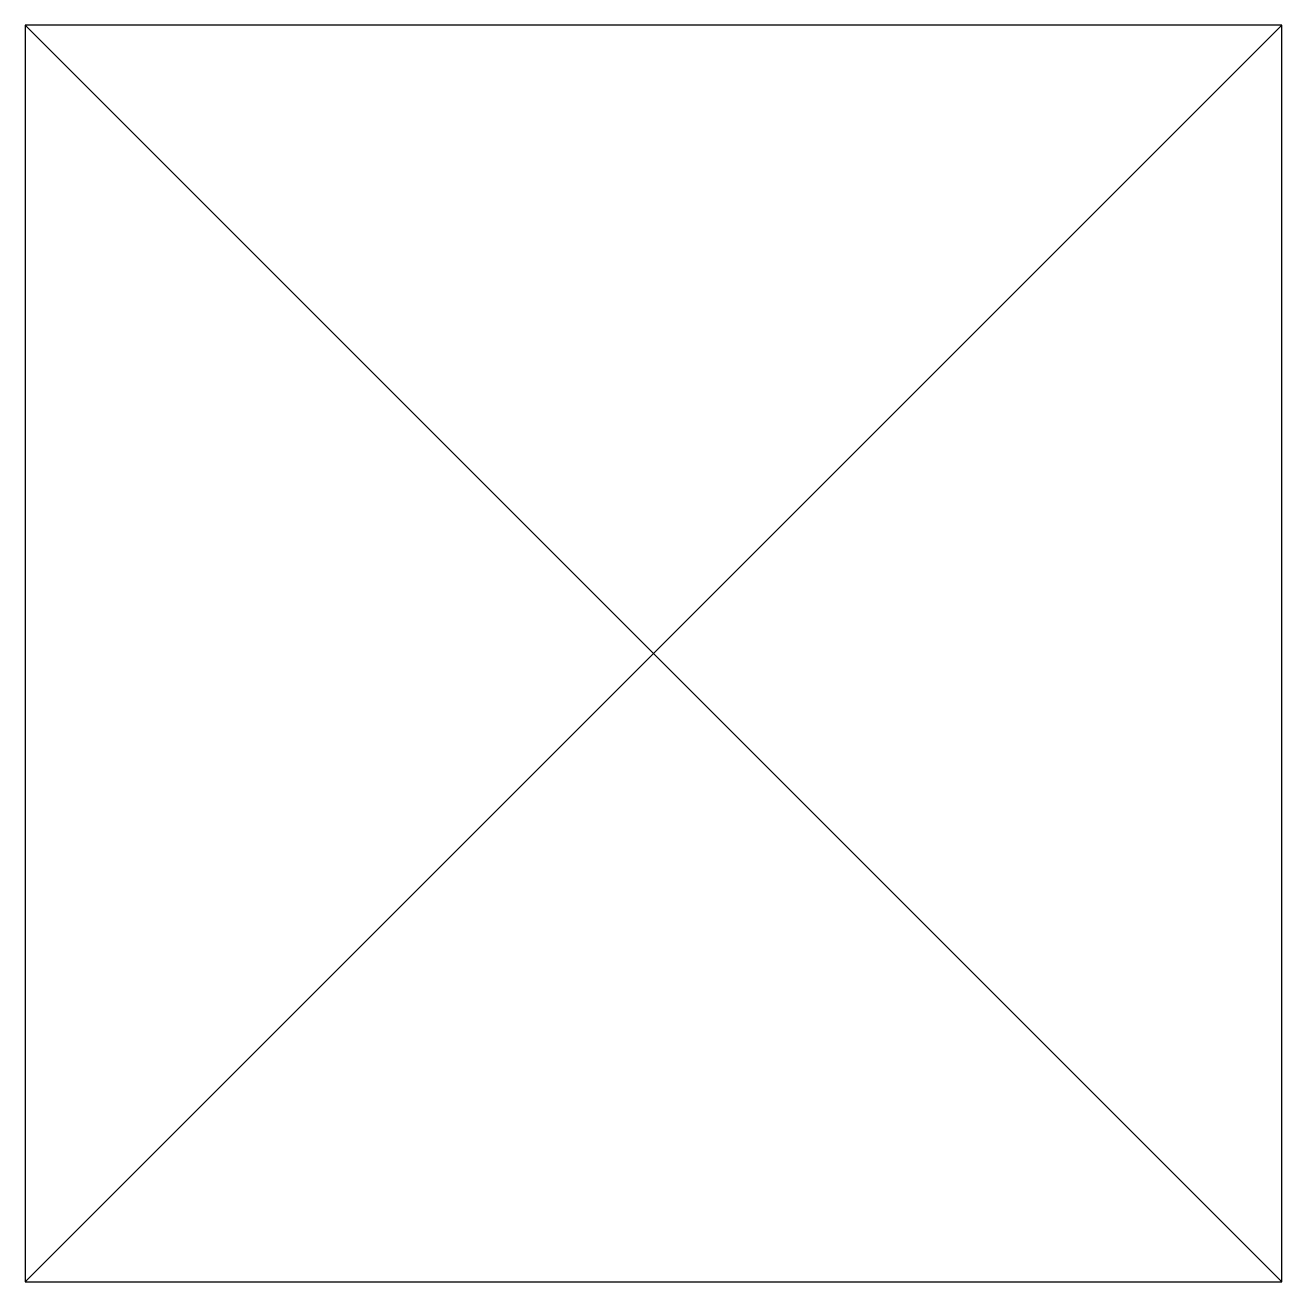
# Model space of a CAD drawing. Header units: millimetres. Extents: x 0 to 45, y 0 to 45.
import ezdxf

# ---------------------------------------------------------------- set-up
doc = ezdxf.new("R2010")
doc.units = ezdxf.units.MM
doc.header["$LTSCALE"] = 50
doc.layers.add('K-------H--', color=4, linetype='Continuous', lineweight=0)

# ---------------------------------------------------------------- blocks, each defined once
blk = doc.blocks.new('*U4')
at = {"color": 3}
blk.add_lwpolyline([(0, 0), (45, 0), (45, 45), (0, 45)], close=True, dxfattribs=at)
at = {"layer": 'K-------H--'}
for p, q in [((0, 45), (45, 0)), ((0, 0), (45, 45))]:
    blk.add_line(p, q, dxfattribs=at)

msp = doc.modelspace()

# ---------------------------------------------------------------- block references
msp.add_blockref('*U4', (0, 0))

doc.saveas('drawing.dxf')
